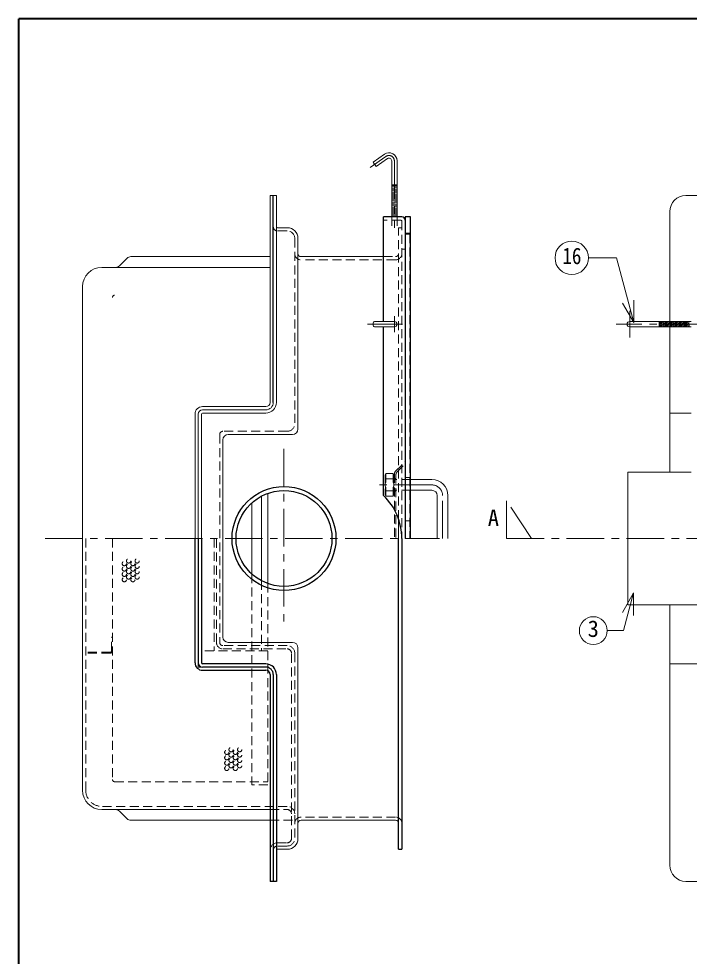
# Model space of a CAD drawing. Units: millimetres at full size, sheet at 1:7; details may follow other scales. Extents: x -1472 to 1363, y -987 to 980.
# Drawn here: x -1472 to -846, y 105 to 980 of the extents above; entities that cross this region are included whole.
import ezdxf
from ezdxf.enums import TextEntityAlignment as Align

# ---------------------------------------------------------------- set-up
doc = ezdxf.new("R2010")
doc.units = ezdxf.units.MM
doc.header["$LTSCALE"] = 7
doc.linetypes.add('CHAIN1', pattern=[8, 5, -1, 1, -1])
doc.linetypes.add('DASHED1', pattern=[1.8, 1.2, -0.6])
doc.layers.add('0-0____1', color=4, linetype='Continuous', lineweight=9)
doc.styles.add('ＭＳ ゴシック', font='')
doc.styles.get('ＭＳ ゴシック').set_extended_font_data('MS Gothic')

msp = doc.modelspace()

# ---------------------------------------------------------------- linework, layer by layer
at = {"layer": '0-0____1', "color": 1, "lineweight": 40}
for p in [(-1471.501, -987.38), (1363.499, 979.62)]:
    msp.add_line(p, (-1471.501, 979.62), dxfattribs=at)
at = {"layer": '0-0____1', "linetype": 'CHAIN1'}
for p, q in [((-1128.869, 851.111), (-1143.595, 840.8)), ((-1121.001, 847.015), (-1121.001, 784.62)), ((-1121.001, 687.12), (-1121.001, 702.12)), ((-901.4, 707.12), (-901.4, 682.12)), ((-1113.501, 694.62), (-1145.933, 694.62)), ((-834.001, 694.62), (-913.9, 694.62)), ((-1224.001, 578.12), (-1224.001, 411.12)), ((-1086.001, 544.62), (-1139.501, 544.62)), ((-1076.001, 494.62), (-1076.001, 534.62)), ((-1016.335, 529.62), (-1016.335, 494.62)), ((-993.001, 494.62), (-1016.335, 529.62)), ((-1447.001, 494.62), (-1079.001, 494.62)), ((-1016.335, 494.62), (514.332, 494.62))]:
    msp.add_line(p, q, dxfattribs=at)
at = {"layer": '0-0____1', "color": 7, "lineweight": 18}
for p, q in [((-1130.303, 853.159), (-1140.933, 845.716)), ((-1123.501, 847.015), (-1123.501, 794.62)), ((-1118.501, 847.015), (-1118.501, 794.62)), ((-1237.001, 621.62), (-1237.001, 814.62)), ((-1231.001, 814.62), (-1237.001, 814.62)), ((-1231.001, 621.62), (-1231.001, 814.62)), ((-913.743, 756.502), (-939.908, 756.502)), ((-897.561, 696.11), (-913.743, 756.502)), ((-897.561, 696.11), (-908.061, 714.297)), ((-897.561, 696.11), (-897.561, 717.11)), ((-1121.001, 697.12), (-1139.499, 697.12)), ((-1121.001, 692.12), (-1139.499, 692.12)), ((-901.4, 697.12), (-844.001, 697.12)), ((-901.4, 692.12), (-844.001, 692.12)), ((-1300.001, 617.62), (-1241.001, 617.62)), ((-1241.001, 614.62), (-1300.001, 614.62)), ((-1307.001, 494.62), (-1307.001, 610.62)), ((-1304.001, 494.62), (-1304.001, 610.62)), ((-1301.001, 494.62), (-1301.001, 610.62)), ((-1241.001, 611.62), (-1300.001, 611.62)), ((-844.001, 556.62), (-903.001, 556.62)), ((-1106.001, 549.62), (-1086.001, 549.62)), ((-1245.001, 534.108), (-1245.001, 455.132)), ((-1239.001, 452.485), (-1239.001, 536.754)), ((-1106.001, 539.62), (-1086.001, 539.62)), ((-1081.001, 494.62), (-1081.001, 534.62)), ((-1071.001, 494.62), (-1071.001, 534.62)), ((-1412.001, 494.62), (-1412.001, 259.62)), ((-1281.001, 402.62), (-1281.001, 494.62)), ((-897.721, 443.793), (-908.221, 425.607)), ((-897.721, 443.793), (-907.149, 408.608)), ((-897.721, 443.793), (-897.721, 422.793)), ((-922.381, 408.608), (-907.149, 408.608)), ((-1216.001, 397.62), (-1276.001, 397.62)), ((-1211.001, 392.62), (-1211.001, 214.62)), ((-864.001, 377.62), (-864.001, 189.62)), ((-834.001, 377.62), (-864.001, 377.62)), ((-1394.001, 241.62), (-1237.001, 241.62)), ((-1208.001, 231.62), (-1120.001, 231.62)), ((-1221.001, 204.62), (-1230.001, 204.62)), ((-849.001, 174.62), (260.999, 174.62))]:
    msp.add_line(p, q, dxfattribs=at)
at = {"layer": '0-0____1'}
for p, q in [((-1118.501, 824.519), (-1123.501, 824.519)), ((-1123.501, 823.648), (-1118.501, 824.057)), ((-1123.501, 822.645), (-1118.501, 823.054)), ((-1123.501, 821.642), (-1118.501, 822.05)), ((-1123.501, 820.638), (-1118.501, 821.047)), ((-1123.501, 819.635), (-1118.501, 820.044)), ((-1123.501, 818.632), (-1118.501, 819.04)), ((-1123.501, 817.628), (-1118.501, 818.037)), ((-1123.501, 816.625), (-1118.501, 817.034)), ((-1123.501, 815.622), (-1118.501, 816.03)), ((-1123.501, 814.618), (-1118.501, 815.027)), ((-1123.501, 813.615), (-1118.501, 814.024)), ((-849.001, 814.62), (-616.501, 814.62)), ((-1123.501, 812.612), (-1118.501, 813.02)), ((-1123.501, 811.608), (-1118.501, 812.017)), ((-1123.501, 810.605), (-1118.501, 811.014)), ((-1123.501, 809.602), (-1118.501, 810.01)), ((-1123.501, 808.598), (-1118.501, 809.007)), ((-1123.501, 807.595), (-1118.501, 808.004)), ((-1123.501, 806.592), (-1118.501, 807)), ((-1123.501, 805.588), (-1118.501, 805.997)), ((-1123.501, 804.585), (-1118.501, 804.994)), ((-1123.501, 803.582), (-1118.501, 803.99)), ((-1123.501, 802.578), (-1118.501, 802.987)), ((-1123.501, 801.575), (-1118.501, 801.984)), ((-1123.501, 800.572), (-1118.501, 800.98)), ((-1123.501, 799.568), (-1118.501, 799.977)), ((-1123.501, 798.565), (-1118.501, 798.974)), ((-1123.501, 797.562), (-1118.501, 797.97)), ((-1123.501, 796.559), (-1118.501, 796.967)), ((-864.001, 799.62), (-864.001, 697.12)), ((-1123.501, 795.555), (-1118.501, 795.964)), ((-1122.668, 794.62), (-1118.501, 794.96)), ((-1221.001, 784.62), (-1230.001, 784.62)), ((-1211.001, 596.62), (-1211.001, 774.62)), ((-1377.537, 749.084), (-1370.466, 756.155)), ((-1366.93, 757.62), (-1237.001, 757.62)), ((-1131.001, 757.62), (-1208.001, 757.62)), ((-1237.001, 747.62), (-1394.001, 747.62)), ((-1412.001, 494.62), (-1412.001, 729.62)), ((-873.9, 697.12), (-873.9, 692.12)), ((-873.03, 692.12), (-873.438, 697.12)), ((-872.027, 692.12), (-872.435, 697.12)), ((-871.023, 692.12), (-871.432, 697.12)), ((-870.02, 692.12), (-870.428, 697.12)), ((-869.017, 692.12), (-869.425, 697.12)), ((-868.013, 692.12), (-868.422, 697.12)), ((-867.01, 692.12), (-867.418, 697.12)), ((-866.007, 692.12), (-866.415, 697.12)), ((-865.003, 692.12), (-865.412, 697.12)), ((-864, 692.12), (-864.408, 697.12)), ((-864.001, 692.12), (-864.001, 556.62)), ((-862.997, 692.12), (-863.405, 697.12)), ((-861.993, 692.12), (-862.402, 697.12)), ((-860.99, 692.12), (-861.398, 697.12)), ((-859.987, 692.12), (-860.395, 697.12)), ((-858.983, 692.12), (-859.392, 697.12)), ((-857.98, 692.12), (-858.388, 697.12)), ((-856.977, 692.12), (-857.385, 697.12)), ((-855.973, 692.12), (-856.382, 697.12)), ((-854.97, 692.12), (-855.378, 697.12)), ((-853.967, 692.12), (-854.375, 697.12)), ((-852.963, 692.12), (-853.372, 697.12)), ((-851.96, 692.12), (-852.368, 697.12)), ((-850.957, 692.12), (-851.365, 697.12)), ((-849.953, 692.12), (-850.362, 697.12)), ((-848.95, 692.12), (-849.358, 697.12)), ((-847.947, 692.12), (-848.355, 697.12)), ((-846.943, 692.12), (-847.352, 697.12)), ((-845.94, 692.12), (-846.348, 697.12)), ((-844.001, 611.62), (-864.001, 611.62)), ((-1281.001, 494.62), (-1281.001, 586.62)), ((-1216.001, 591.62), (-1276.001, 591.62)), ((-1254.001, 461.449), (-1254.001, 527.791)), ((-1117.001, 494.62), (-1117.001, 512.63)), ((-864.001, 377.62), (-864.001, 432.62)), ((-1377.537, 240.155), (-1370.466, 233.084)), ((-1366.93, 231.62), (-1237.001, 231.62))]:
    msp.add_line(p, q, dxfattribs=at)
at = {"layer": '0-0____1', "color": 5, "lineweight": 25}
for p, q in [((-1234.001, 621.62), (-1234.001, 814.62)), ((-1114.001, 794.62), (-1131.001, 794.62)), ((-1131.001, 697.12), (-1131.001, 794.62)), ((-1106.001, 794.62), (-1111.001, 794.62)), ((-1111.001, 794.62), (-1111.001, 494.62)), ((-1106.001, 494.62), (-1106.001, 794.62)), ((-1131.001, 534.62), (-1131.001, 692.12)), ((-1307.001, 378.62), (-1307.001, 494.62)), ((-1304.001, 494.62), (-1304.001, 378.62)), ((-1301.001, 494.62), (-1301.001, 378.62)), ((-1117.001, 204.62), (-1117.001, 494.62)), ((-1114.001, 494.62), (-1114.001, 204.62)), ((-1241.001, 377.62), (-1300.001, 377.62)), ((-1241.001, 374.62), (-1300.001, 374.62)), ((-1300.001, 371.62), (-1241.001, 371.62)), ((-1237.001, 367.62), (-1237.001, 174.62)), ((-1234.001, 367.62), (-1234.001, 174.62)), ((-1231.001, 367.62), (-1231.001, 174.62)), ((-1117.001, 204.62), (-1114.001, 204.62)), ((-1231.001, 174.62), (-1237.001, 174.62))]:
    msp.add_line(p, q, dxfattribs=at)
at = {"layer": '0-0____1', "color": 7, "linetype": 'DASHED1', "lineweight": 18}
for p, q in [((-1115.001, 791.62), (-1131.001, 791.62)), ((-1114.001, 790.62), (-1114.001, 494.62)), ((-1106.001, 779.62), (-1111.001, 779.62)), ((-1111.001, 764.62), (-1114.001, 764.62))]:
    msp.add_line(p, q, dxfattribs=at)
at = {"layer": '0-0____1', "linetype": 'DASHED1'}
for p, q in [((-1123.501, 794.62), (-1123.501, 784.62)), ((-1118.501, 794.62), (-1118.501, 784.62)), ((-1221.001, 781.62), (-1230.001, 781.62)), ((-1117.001, 784.62), (-1114.001, 784.62)), ((-1117.001, 512.63), (-1117.001, 784.62)), ((-1214.001, 774.62), (-1214.001, 601.62)), ((-1106.501, 778.62), (-1111.001, 778.62)), ((-1106.501, 778.62), (-1106.501, 494.62)), ((-1120.001, 754.62), (-1208.001, 754.62)), ((-1131.001, 757.62), (-1120.001, 757.62)), ((-1284.001, 591.62), (-1284.001, 397.62)), ((-1221.001, 594.62), (-1281.001, 594.62)), ((-1120.123, 556.999), (-1111.001, 566.12)), ((-1118.623, 556.377), (-1111.001, 563.999)), ((-1129.001, 555.12), (-1129.501, 553.62)), ((-1129.501, 553.62), (-1129.501, 535.62)), ((-1129.501, 553.62), (-1129.001, 550.12)), ((-1122.001, 555.12), (-1129.001, 555.12)), ((-1129.001, 555.12), (-1129.001, 534.12)), ((-1122.001, 555.12), (-1122.001, 534.12)), ((-1121.501, 553.62), (-1121.501, 535.62)), ((-1121.001, 554.877), (-1121.001, 494.62)), ((-1119.501, 554.256), (-1119.501, 494.62)), ((-1106.501, 551.62), (-1111.001, 551.62)), ((-1122.001, 550.12), (-1129.001, 550.12)), ((-1121.501, 544.62), (-1122.001, 539.12)), ((-1106.001, 549.62), (-1121.501, 549.62)), ((-1119.501, 550.62), (-1121.001, 550.62)), ((-1129.001, 534.12), (-1129.501, 535.62)), ((-1122.001, 539.12), (-1129.001, 539.12)), ((-1122.001, 534.12), (-1129.001, 534.12)), ((-1122.001, 539.12), (-1121.501, 535.62)), ((-1121.501, 535.62), (-1122.001, 534.12)), ((-1106.001, 539.62), (-1121.501, 539.62)), ((-1119.501, 538.62), (-1121.001, 538.62)), ((-1106.501, 511.203), (-1111.001, 511.203)), ((-1409.001, 494.62), (-1409.001, 259.62)), ((-1384.001, 494.62), (-1384.001, 269.62)), ((-1289.001, 494.62), (-1289.001, 389.62)), ((-1287.001, 397.62), (-1287.001, 494.62)), ((-1254.001, 461.449), (-1254.001, 264.62)), ((-1245.001, 455.132), (-1245.001, 389.62)), ((-1239.001, 452.485), (-1239.001, 264.62)), ((-1385.001, 389.62), (-1385.001, 402.62)), ((-1384.001, 402.62), (-1385.001, 402.62)), ((-1221.001, 394.62), (-1281.001, 394.62)), ((-1386.001, 388.62), (-1409.001, 388.62)), ((-1386.001, 387.62), (-1409.001, 387.62)), ((-1239.001, 389.62), (-1301.001, 389.62)), ((-1281.001, 391.62), (-1221.001, 391.62)), ((-1217.001, 214.62), (-1217.001, 387.62)), ((-1214.001, 387.62), (-1214.001, 214.62)), ((-1304.001, 374.62), (-1304.001, 378.62)), ((-1300.001, 374.62), (-1304.001, 374.62)), ((-1382.001, 267.62), (-1239.001, 267.62)), ((-1239.001, 264.62), (-1254.001, 264.62)), ((-1221.001, 244.62), (-1394.001, 244.62)), ((-1237.001, 241.62), (-1221.001, 241.62)), ((-1237.001, 231.62), (-1214.001, 231.62)), ((-1120.001, 234.62), (-1208.001, 234.62)), ((-1230.001, 210.62), (-1221.001, 210.62)), ((-1221.001, 207.62), (-1230.001, 207.62))]:
    msp.add_line(p, q, dxfattribs=at)
at = {"layer": '0-0____1', "color": 7, "lineweight": 18}
for points in [[(-1127.435, 849.063), (-1138.065, 841.62), (-1140.933, 845.716)], [(-834.001, 432.62), (-903.001, 432.62), (-903.001, 556.62)]]:
    msp.add_lwpolyline(points, dxfattribs=at)
at = {"layer": '0-0____1', "linetype": 'DASHED1'}
for points in [[(-1122.001, 555.12), (-1121.501, 553.62), (-1122.001, 550.12), (-1121.501, 544.62)], [(-1129.001, 550.12), (-1129.501, 544.62), (-1129.001, 539.12), (-1129.501, 535.62)]]:
    msp.add_lwpolyline(points, dxfattribs=at)
at = {"layer": '0-0____1', "color": 7, "lineweight": 18}
for centre, radius in [((-955.508, 756.502), 15.6), ((-935.381, 408.608), 13)]:
    msp.add_circle(centre, radius, dxfattribs=at)
at = {"layer": '0-0____1', "color": 5, "lineweight": 25}
for radius in [48.5, 44.725]:
    msp.add_circle((-1224.001, 494.62), radius, dxfattribs=at)
at = {"layer": '0-0____1', "linetype": 'DASHED1'}
for centre in [(-1372.999, 471.168), (-1368.999, 473.668), (-1364.999, 471.168), (-1360.999, 473.668), (-1372.999, 466.168), (-1368.999, 468.668), (-1368.999, 463.668), (-1364.999, 466.168), (-1360.999, 468.668), (-1360.999, 463.668), (-1372.999, 461.168), (-1372.999, 456.168), (-1368.999, 458.668), (-1364.999, 461.168), (-1364.999, 456.168), (-1360.999, 458.668), (-1273.383, 297.549), (-1265.383, 297.549), (-1277.383, 295.049), (-1277.383, 290.049), (-1273.383, 292.549), (-1273.383, 287.549), (-1269.383, 295.049), (-1269.383, 290.049), (-1265.383, 292.549), (-1265.383, 287.549), (-1277.383, 285.049), (-1277.383, 280.049), (-1273.383, 282.549), (-1269.383, 285.049), (-1269.383, 280.049), (-1265.383, 282.549)]:
    msp.add_circle(centre, 2, dxfattribs=at)
at = {"layer": '0-0____1', "color": 7, "lineweight": 18}
for centre, radius, start, end in [((-1126.001, 847.015), 7.5, 0, 125), ((-1126.001, 847.015), 2.5, 0, 125), ((-1121.001, 694.62), 2.5, 270, 90), ((-901.4, 694.62), 2.5, 90, 270), ((-1241.001, 621.62), 10, 270, 0), ((-1241.001, 621.62), 7, 270, 0), ((-1241.001, 621.62), 4, 270, 0), ((-1300.001, 610.62), 7, 90, 180), ((-1300.001, 610.62), 4, 90, 180), ((-1300.001, 610.62), 1, 90, 180), ((-1086.001, 534.62), 15, 0, 90), ((-1086.001, 534.62), 5, 0, 90), ((-1276.001, 402.62), 5, 180, 270), ((-1216.001, 392.62), 5, 0, 90), ((-1394.001, 259.62), 18, 180, 270), ((-1208.001, 228.62), 3, 90, 180), ((-1120.001, 228.62), 3, 0, 90), ((-1221.001, 214.62), 10, 270, 0), ((-1230.001, 203.62), 1, 90, 180), ((-849.001, 189.62), 15, 180, 270)]:
    msp.add_arc(centre, radius, start, end, dxfattribs=at)
at = {"layer": '0-0____1', "linetype": 'CHAIN1'}
for centre, radius, end in [((-1126.001, 847.015), 5, 125), ((-1086.001, 534.62), 10, 90)]:
    msp.add_arc(centre, radius, 0, end, dxfattribs=at)
at = {"layer": '0-0____1'}
for centre, radius, start, end in [((-849.001, 799.62), 15, 90, 180), ((-1230.001, 785.62), 1, 180, 270), ((-1221.001, 774.62), 10, 0, 90), ((-1366.93, 752.62), 5, 90, 135), ((-1208.001, 760.62), 3, 180, 270), ((-1394.001, 729.62), 18, 90, 180), ((-1381.072, 752.62), 5, 270, 315), ((-1216.001, 596.62), 5, 270, 0), ((-1276.001, 586.62), 5, 90, 180), ((-1381.072, 236.62), 5, 45, 90), ((-1366.93, 236.62), 5, 225, 270)]:
    msp.add_arc(centre, radius, start, end, dxfattribs=at)
at = {"layer": '0-0____1', "color": 7, "linetype": 'DASHED1', "lineweight": 18}
msp.add_arc((-1115.001, 790.62), 1, 0, 90, dxfattribs=at)
at = {"layer": '0-0____1', "color": 5, "lineweight": 25}
for centre, radius, start, end in [((-1114.001, 791.62), 3, 0, 90), ((-1169.56, 494.62), 55.559, 0, 46.05098), ((-1300.001, 378.62), 7, 180, 270), ((-1300.001, 378.62), 4, 180, 270), ((-1300.001, 378.62), 1, 180, 270), ((-1241.001, 367.62), 10, 0, 90), ((-1241.001, 367.62), 7, 0, 90), ((-1241.001, 367.62), 4, 0, 90)]:
    msp.add_arc(centre, radius, start, end, dxfattribs=at)
at = {"layer": '0-0____1', "linetype": 'DASHED1'}
for centre, radius, start, end in [((-1230.001, 785.62), 4, 180, 270), ((-1221.001, 774.62), 7, 0, 90), ((-1208.001, 760.62), 6, 180, 270), ((-1120.001, 760.62), 6, 270, 0), ((-1120.001, 760.62), 3, 270, 0), ((-1382.001, 719.62), 2, 90, 180), ((-1221.001, 601.62), 7, 270, 0), ((-1281.001, 591.62), 3, 90, 180), ((-1118.001, 554.877), 3, 135, 180), ((-1116.501, 554.256), 3, 135, 180), ((-1281.001, 397.62), 6, 180, 270), ((-1281.001, 397.62), 3, 180, 270), ((-1221.001, 387.62), 7, 0, 90), ((-1386.001, 389.62), 2, 270, 0), ((-1386.001, 389.62), 1, 270, 0), ((-1221.001, 387.62), 4, 0, 90), ((-1382.001, 269.62), 2, 180, 270), ((-1394.001, 259.62), 15, 180, 270), ((-1221.001, 237.62), 7, 0, 90), ((-1221.001, 237.62), 4, 0, 90), ((-1208.001, 228.62), 6, 90, 180), ((-1120.001, 228.62), 6, 0, 90), ((-1230.001, 203.62), 7, 90, 180), ((-1221.001, 214.62), 4, 270, 0), ((-1221.001, 214.62), 7, 270, 0), ((-1230.001, 203.62), 4, 90, 180)]:
    msp.add_arc(centre, radius, start, end, dxfattribs=at)
at = {"layer": '0-0____1', "color": 7, "lineweight": 18}
msp.add_ellipse((-1139.489, 694.62), major_axis=(0, -2.5), ratio=0.57, start_param=3.1415927, end_param=6.2831853, dxfattribs=at)

# ---------------------------------------------------------------- texts
at = {"layer": '0-0____1', "color": 7, "style": 'ＭＳ ゴシック', "width": 0.85}
msp.add_text('16', height=15.4, dxfattribs=at).set_placement((-964.258, 746.002), align=Align.BOTTOM_LEFT)
at = {"layer": '0-0____1', "color": 7, "style": 'ＭＳ ゴシック'}
for s, p in [('A', (-1033.835, 501.62)), ('3', (-940.631, 398.108))]:
    msp.add_text(s, height=15.4, dxfattribs=at).set_placement(p, align=Align.BOTTOM_LEFT)

doc.saveas('drawing.dxf')
